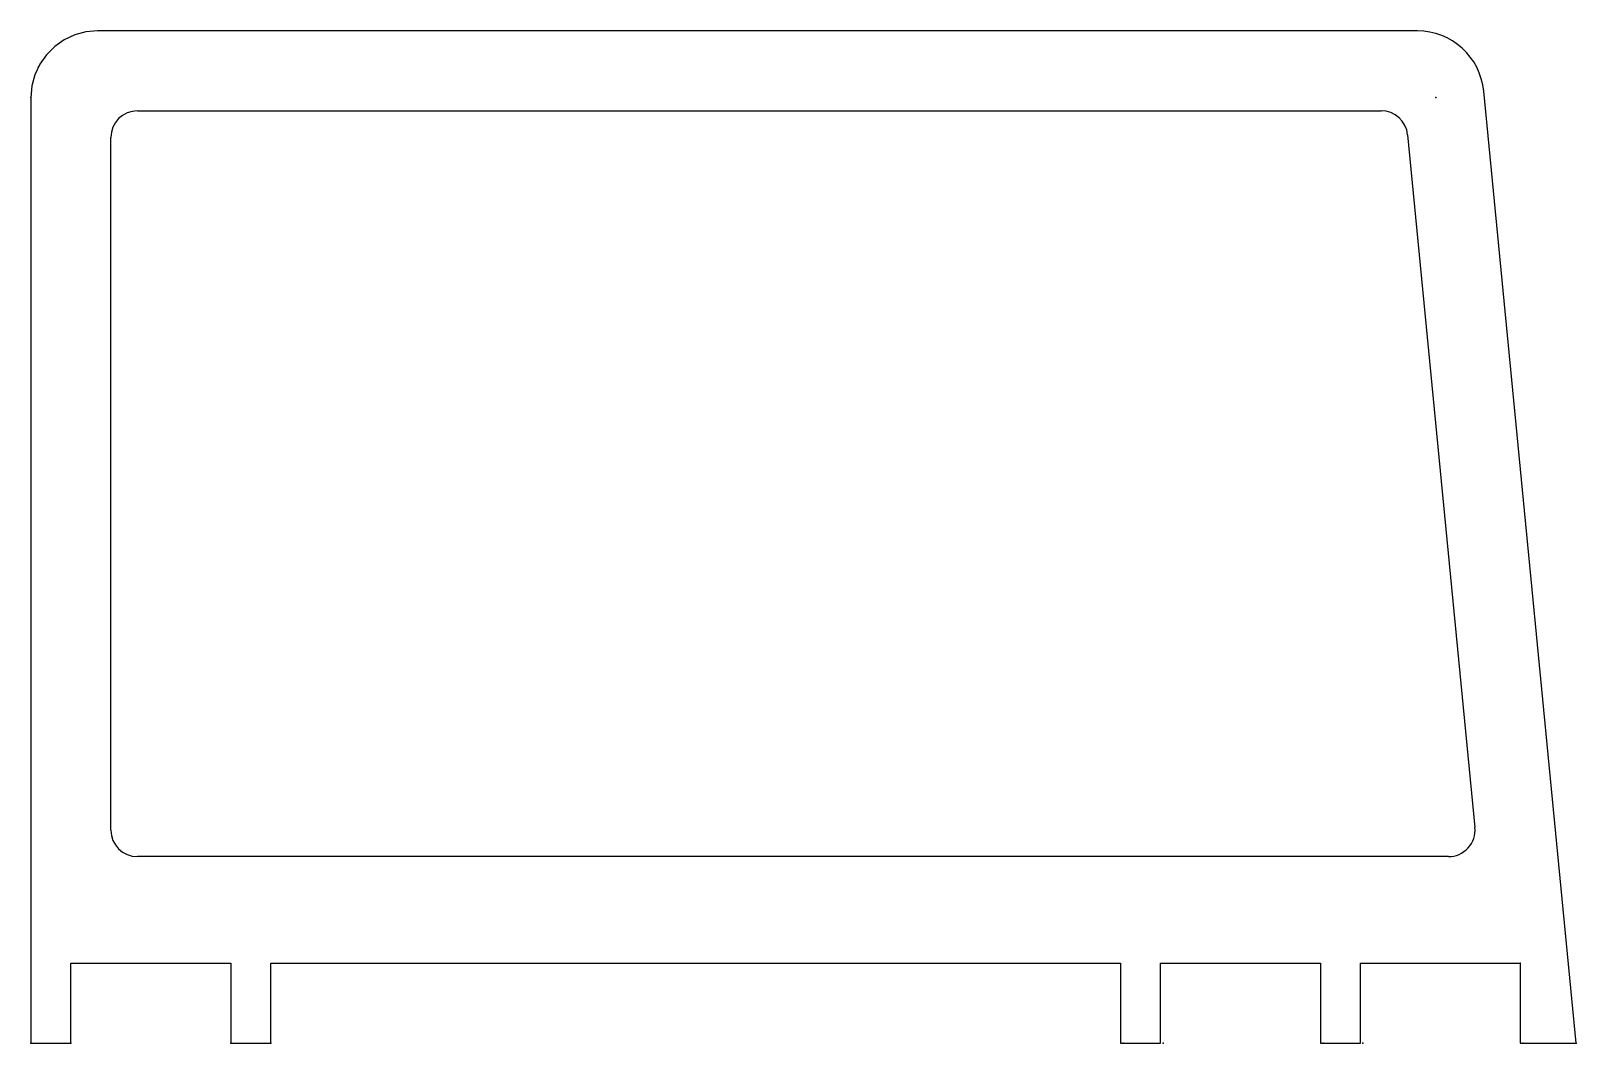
# Model space of a CAD drawing. Extents: x 510.3 to 568.3, y 311.8 to 349.8.
import ezdxf

# ---------------------------------------------------------------- set-up
doc = ezdxf.new("R2010")
doc.units = 0
doc.layers.get('0').update_dxf_attribs({"linetype": 'CONTINUOUS'})
doc.layers.add('255', color=2, linetype='CONTINUOUS')

msp = doc.modelspace()

# ---------------------------------------------------------------- linework, layer by layer
for p, q in [((512.384, 349.809, 101.861), (511.964, 349.697, 101.861)), ((512.819, 349.847, 101.861), (512.384, 349.809, 101.861)), ((562.362, 349.847, 101.861), (512.819, 349.847, 101.861)), ((511.212, 349.262, 101.861), (510.904, 348.954, 101.861)), ((511.569, 349.512, 101.861), (511.212, 349.262, 101.861)), ((511.964, 349.697, 101.861), (511.569, 349.512, 101.861)), ((510.654, 348.597, 101.861), (510.469, 348.202, 101.861)), ((510.904, 348.954, 101.861), (510.654, 348.597, 101.861)), ((510.469, 348.202, 101.861), (510.357, 347.781, 101.861)), ((510.357, 347.781, 101.861), (510.319, 347.347, 101.861)), ((568.319, 311.847, 101.861), (564.851, 347.589, 101.861)), ((510.319, 347.347, 101.861), (510.319, 311.847, 101.861)), ((514.319, 346.847, 101.861), (561, 346.847, 101.861)), ((513.319, 319.847, 101.861), (513.319, 345.847, 101.861)), ((561.995, 345.944, 101.861), (564.521, 319.944, 101.861)), ((563.525, 318.847, 101.861), (514.319, 318.847, 101.861)), ((511.819, 314.847, 101.861), (517.819, 314.847, 101.861)), ((511.819, 311.847, 101.861), (511.819, 314.847, 101.861)), ((517.819, 314.847, 101.861), (517.819, 311.847, 101.861)), ((519.319, 314.847, 101.861), (551.222, 314.847, 101.861)), ((519.319, 311.847, 101.861), (519.319, 314.847, 101.861)), ((551.222, 314.847, 101.861), (551.222, 311.847, 101.861)), ((552.722, 314.847, 101.861), (558.722, 314.847, 101.861)), ((552.722, 311.847, 101.861), (552.722, 314.847, 101.861)), ((558.722, 314.847, 101.861), (558.722, 311.847, 101.861)), ((560.222, 314.847, 101.861), (566.222, 314.847, 101.861)), ((560.222, 311.847, 101.861), (560.222, 314.847, 101.861)), ((566.222, 314.847, 101.861), (566.222, 311.847, 101.861)), ((510.319, 311.847, 101.861), (511.819, 311.847, 101.861)), ((517.819, 311.847, 101.861), (519.319, 311.847, 101.861)), ((551.222, 311.847, 101.861), (552.722, 311.847, 101.861)), ((558.722, 311.847, 101.861), (560.222, 311.847, 101.861)), ((566.222, 311.847, 101.861), (568.319, 311.847, 101.861))]:
    msp.add_line(p, q)
for centre, radius, start, end in [((562.362, 347.347, 101.861), 2.5, 5.54181, 90), ((514.319, 345.847, 101.861), 1, 90, 180), ((561, 345.847, 101.861), 1, 5.54805, 90), ((514.319, 319.847, 101.861), 1, 180, 270), ((563.525, 319.847, 101.861), 1, 270, 5.54805)]:
    msp.add_arc(centre, radius, start, end)
at = {"layer": '255'}
for p in [(510.599, 348.497), (510.319, 347.347), (563.049, 347.347), (566.222, 314.847), (510.319, 311.847), (511.819, 311.847), (517.819, 311.847), (519.319, 311.847), (551.319, 311.847), (552.819, 311.847), (558.819, 311.847), (560.319, 311.847), (566.319, 311.847), (568.319, 311.847)]:
    msp.add_point(p, dxfattribs=at)

doc.saveas('drawing.dxf')
